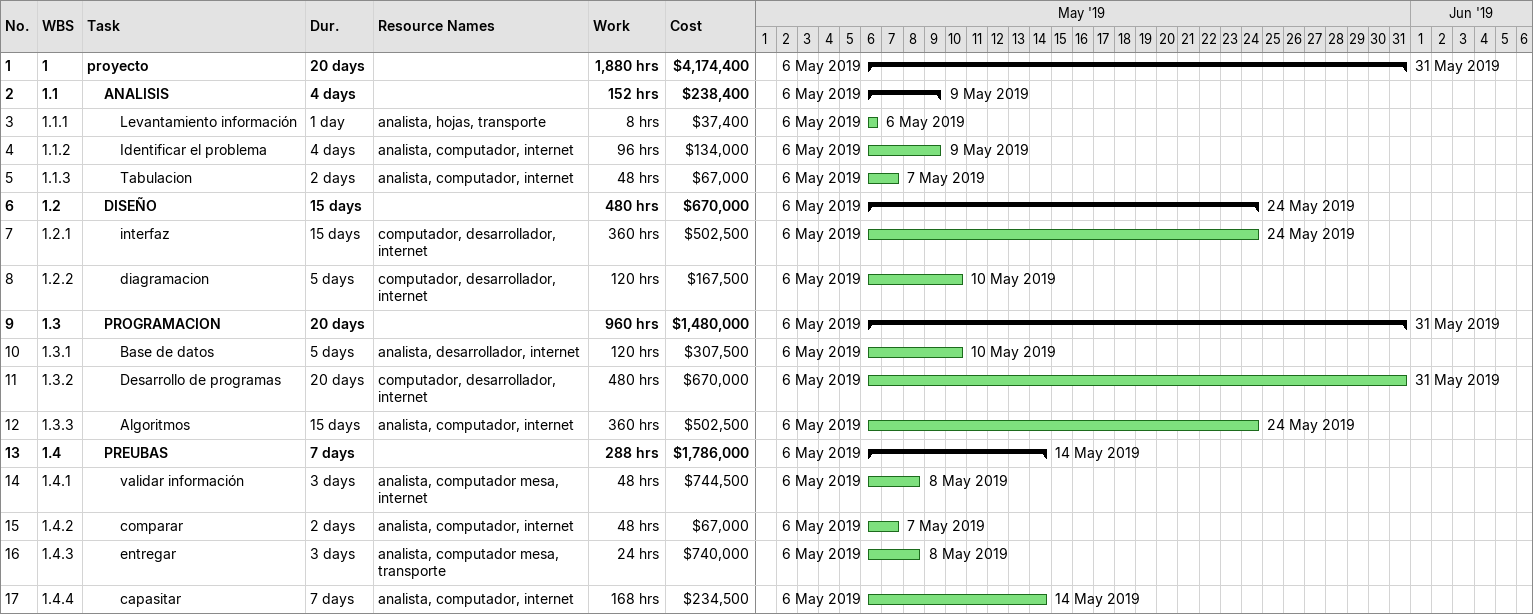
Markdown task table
| ID | WBS | Task | Duration | Start | Finish | Resources | Work (h) | Cost ($) |
|---|---|---|---|---|---|---|---|---|
| 1 | 1 | **proyecto** | 20d | 2019-05-06 | 2019-05-31 |  | 1880 | 4174400 |
| 2 | 1.1 | **ANALISIS** | 4d | 2019-05-06 | 2019-05-09 |  | 152 | 238400 |
| 3 | 1.1.1 | Levantamiento información | 1d | 2019-05-06 | 2019-05-06 | analista, hojas, transporte | 8 | 37400 |
| 4 | 1.1.2 | Identificar el problema | 4d | 2019-05-06 | 2019-05-09 | analista, computador, internet | 96 | 134000 |
| 5 | 1.1.3 | Tabulacion | 2d | 2019-05-06 | 2019-05-07 | analista, computador, internet | 48 | 67000 |
| 6 | 1.2 | **DISEÑO** | 15d | 2019-05-06 | 2019-05-24 |  | 480 | 670000 |
| 7 | 1.2.1 | interfaz | 15d | 2019-05-06 | 2019-05-24 | computador, desarrollador, internet | 360 | 502500 |
| 8 | 1.2.2 | diagramacion | 5d | 2019-05-06 | 2019-05-10 | computador, desarrollador, internet | 120 | 167500 |
| 9 | 1.3 | **PROGRAMACION** | 20d | 2019-05-06 | 2019-05-31 |  | 960 | 1480000 |
| 10 | 1.3.1 | Base de datos | 5d | 2019-05-06 | 2019-05-10 | analista, desarrollador, internet | 120 | 307500 |
| 11 | 1.3.2 | Desarrollo de programas | 20d | 2019-05-06 | 2019-05-31 | computador, desarrollador, internet | 480 | 670000 |
| 12 | 1.3.3 | Algoritmos | 15d | 2019-05-06 | 2019-05-24 | analista, computador, internet | 360 | 502500 |
| 13 | 1.4 | **PREUBAS** | 7d | 2019-05-06 | 2019-05-14 |  | 288 | 1786000 |
| 14 | 1.4.1 | validar información | 3d | 2019-05-06 | 2019-05-08 | analista, computador mesa, internet | 48 | 744500 |
| 15 | 1.4.2 | comparar | 2d | 2019-05-06 | 2019-05-07 | analista, computador, internet | 48 | 67000 |
| 16 | 1.4.3 | entregar | 3d | 2019-05-06 | 2019-05-08 | analista, computador mesa, transporte | 24 | 740000 |
| 17 | 1.4.4 | capasitar | 7d | 2019-05-06 | 2019-05-14 | analista, computador, internet | 168 | 234500 |
